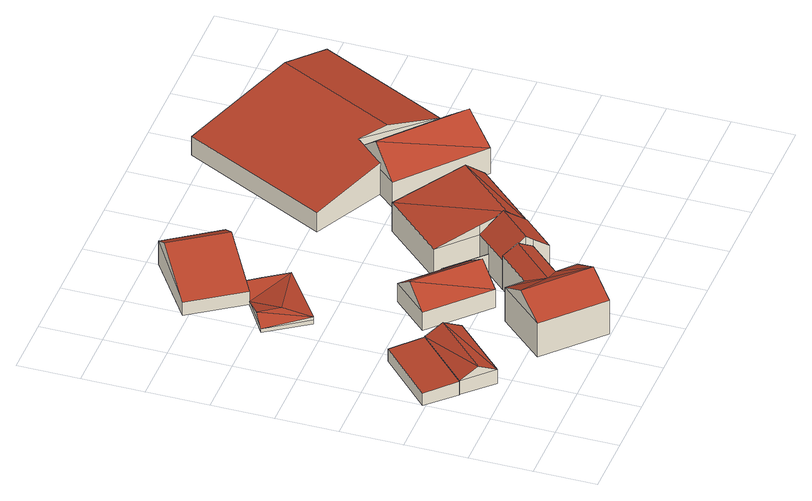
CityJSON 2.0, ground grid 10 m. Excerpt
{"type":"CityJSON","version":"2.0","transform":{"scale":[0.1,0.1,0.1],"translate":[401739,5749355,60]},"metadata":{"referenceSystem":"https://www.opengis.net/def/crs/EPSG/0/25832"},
"CityObjects":{
"building1":{"type":"Building","attributes":{"Gemeindeschluessel":"05515000","Geometrietyp2DReferenz":"3000","function":"51009_1610","roofType":"2100","measuredHeight":2.49},"geometry":[{"type":"Solid","lod":"2","boundaries":[[[[0,1,2,3]],[[4,5,1,0]],[[6,7,5,4]],[[3,2,7,6]],[[4,0,3,6]],[[1,5,7,2]]]],"semantics":{"surfaces":[{"type":"WallSurface"},{"type":"RoofSurface"},{"type":"GroundSurface"}],"values":[[0,0,0,0,1,2]]}}]},
"building2":{"type":"Building","attributes":{"Gemeindeschluessel":"05515000","Geometrietyp2DReferenz":"3000","function":"31001_2700","roofType":"3100","measuredHeight":4.13},"geometry":[{"type":"Solid","lod":"2","boundaries":[[[[8,9,10,11]],[[12,13,9,8]],[[14,15,13,12]],[[11,10,15,14]],[[8,16,12]],[[14,17,11]],[[8,11,17]],[[17,16,8]],[[16,17,14]],[[14,12,16]],[[9,13,15,10]]]],"semantics":{"surfaces":[{"type":"WallSurface"},{"type":"RoofSurface"},{"type":"GroundSurface"}],"values":[[0,0,0,0,0,0,1,1,1,1,2]]}}]},
"building3":{"type":"Building","attributes":{"Gemeindeschluessel":"05515000","Geometrietyp2DReferenz":"3000","function":"31001_1000","roofType":"5000","measuredHeight":8.84},"address":[{"country":"Germany","locality":"Münster","thoroughfareNumber":"23","thoroughfareName":"Rehbaum"}],"geometry":[{"type":"Solid","lod":"2","boundaries":[[[[18,19,20,21]],[[22,23,19,18]],[[24,25,23,22]],[[26,27,25,24]],[[28,29,27,26]],[[30,31,29,28]],[[32,33,31,30]],[[21,20,33,32]],[[34,24,22]],[[34,22,35]],[[35,32,30]],[[36,34,35]],[[35,30,36]],[[30,28,36]],[[36,28,26,34]],[[26,24,34]],[[35,22,18,37]],[[18,21,37]],[[37,21,32,35]],[[19,23,25,27,29,31,33,20]]]],"semantics":{"surfaces":[{"type":"WallSurface"},{"type":"RoofSurface"},{"type":"GroundSurface"}],"values":[[0,0,0,0,0,0,0,0,1,1,1,1,1,0,1,0,1,0,1,2]]}}]},
"building4":{"type":"Building","attributes":{"Gemeindeschluessel":"05515000","Geometrietyp2DReferenz":"3000","function":"51003_1201","roofType":"5000","measuredHeight":1.95},"geometry":[{"type":"Solid","lod":"2","boundaries":[[[[38,39,40,41]],[[42,43,39,38]],[[44,45,43,42]],[[46,47,45,44]],[[48,49,47,46]],[[41,40,49,48]],[[50,42,38]],[[38,51,50]],[[38,41,48]],[[38,48,46]],[[51,38,46]],[[46,52,51]],[[50,51,52]],[[52,44,50]],[[44,52,46]],[[42,50,44]],[[39,43,45,47,49,40]]]],"semantics":{"surfaces":[{"type":"WallSurface"},{"type":"RoofSurface"},{"type":"GroundSurface"}],"values":[[0,0,0,0,0,0,1,1,1,1,1,1,1,1,0,0,2]]}}]},
"building5":{"type":"Building","attributes":{"Gemeindeschluessel":"05515000","Geometrietyp2DReferenz":"3000","function":"31001_2700","roofType":"3100","measuredHeight":6.26},"geometry":[{"type":"Solid","lod":"2","boundaries":[[[[53,54,55,56]],[[57,58,54,53]],[[59,60,58,57]],[[56,55,60,59]],[[53,61,57]],[[59,62,56]],[[56,62,61]],[[61,53,56]],[[62,59,57]],[[57,61,62]],[[54,58,60,55]]]],"semantics":{"surfaces":[{"type":"WallSurface"},{"type":"RoofSurface"},{"type":"GroundSurface"}],"values":[[0,0,0,0,0,0,1,1,1,1,2]]}}]},
"building6":{"type":"Building","attributes":{"Gemeindeschluessel":"05515000","Geometrietyp2DReferenz":"3000","function":"31001_2700","roofType":"3100","measuredHeight":6.35},"geometry":[{"type":"Solid","lod":"2","boundaries":[[[[63,64,65,66]],[[67,68,64,63]],[[69,70,68,67]],[[66,65,70,69]],[[63,71,67]],[[69,72,66]],[[66,72,71,63]],[[67,71,72,69]],[[64,68,70,65]]]],"semantics":{"surfaces":[{"type":"WallSurface"},{"type":"RoofSurface"},{"type":"GroundSurface"}],"values":[[0,0,0,0,0,0,1,1,2]]}}]},
"building7":{"type":"Building","attributes":{"Gemeindeschluessel":"05515000","Geometrietyp2DReferenz":"3000","function":"51009_1610","roofType":"2100","measuredHeight":3.41},"geometry":[{"type":"Solid","lod":"2","boundaries":[[[[73,74,75,76]],[[77,78,74,73]],[[79,80,78,77]],[[81,60,80,79]],[[76,75,60,81]],[[79,77,73,76,81]],[[74,78,80,60,75]]]],"semantics":{"surfaces":[{"type":"WallSurface"},{"type":"RoofSurface"},{"type":"GroundSurface"}],"values":[[0,0,0,0,0,1,2]]}}]},
"building8":{"type":"Building","attributes":{"Gemeindeschluessel":"05515000","Geometrietyp2DReferenz":"3000","function":"31001_1000"},"address":[{"country":"Germany","locality":"Münster","thoroughfareNumber":"25","thoroughfareName":"Rehbaum"}],"children":["building8-1","building8-2"]},
"building8-1":{"type":"BuildingPart","attributes":{"roofType":"3100","measuredHeight":7.89},"parents":["building8"],"geometry":[{"type":"Solid","lod":"2","boundaries":[[[[82,83,84,85]],[[86,87,83,82]],[[88,89,90,91]],[[85,84,89,88]],[[92,93,85]],[[85,88,94,95,96,97,92]],[[86,82,93]],[[93,92,98,86]],[[99,94,88,91]],[[93,82,85]],[[83,87,100,90,89,84]],[[100,101,91,90]],[[87,86,101,100]],[[97,98,92]],[[94,99,95]],[[95,99,91,101,96]],[[96,101,86,98,97]]]],"semantics":{"surfaces":[{"type":"WallSurface"},{"type":"RoofSurface"},{"type":"GroundSurface"},{"type":"ClosureSurface"}],"values":[[0,0,0,0,1,1,1,1,0,0,2,3,3,0,0,3,3]]}}]},
"building8-2":{"type":"BuildingPart","attributes":{"roofType":"3100","measuredHeight":8.36},"parents":["building8"],"geometry":[{"type":"Solid","lod":"2","boundaries":[[[[102,103,104,105]],[[106,107,103,102]],[[108,109,107,106]],[[99,91,90,109,108]],[[110,111,87,86,112]],[[105,104,111,110]],[[95,99,108,106,102,113]],[[105,110,112,98,97,113,102]],[[103,107,109,90,100,87,111,104]],[[95,113,96]],[[90,91,101,100]],[[91,99,95,96,101]],[[86,98,112]],[[96,113,97]],[[101,86,87,100]],[[101,96,97,98,86]]]],"semantics":{"surfaces":[{"type":"WallSurface"},{"type":"RoofSurface"},{"type":"GroundSurface"},{"type":"ClosureSurface"}],"values":[[0,0,0,0,0,0,1,1,2,0,3,3,0,0,3,3]]}}]},
"building9":{"type":"Building","attributes":{"Gemeindeschluessel":"05515000","Geometrietyp2DReferenz":"3000","function":"31001_2700","roofType":"3100","measuredHeight":8.74},"geometry":[{"type":"Solid","lod":"2","boundaries":[[[[114,115,116,117]],[[118,119,115,114]],[[120,121,119,118]],[[117,116,121,120]],[[114,122,118]],[[120,123,117]],[[122,114,117]],[[117,123,122]],[[118,122,123]],[[123,120,118]],[[115,119,121,116]]]],"semantics":{"surfaces":[{"type":"WallSurface"},{"type":"RoofSurface"},{"type":"GroundSurface"}],"values":[[0,0,0,0,0,0,1,1,1,1,2]]}}]},
"building10":{"type":"Building","attributes":{"Gemeindeschluessel":"05515000","Geometrietyp2DReferenz":"3000","function":"31001_2700","roofType":"5000","measuredHeight":6.79},"geometry":[{"type":"Solid","lod":"2","boundaries":[[[[124,125,126,127]],[[128,129,125,124]],[[130,131,129,128]],[[132,133,131,130]],[[134,116,133,132]],[[127,126,116,134]],[[130,135,136,132]],[[136,135,128,124,127,134]],[[132,136,134]],[[128,135,130]],[[125,129,131,133,116,126]]]],"semantics":{"surfaces":[{"type":"WallSurface"},{"type":"RoofSurface"},{"type":"GroundSurface"}],"values":[[0,0,0,0,0,0,1,1,0,0,2]]}}]}
},
"vertices":[
[128,246,27],[128,246,2],[87,289,2],[87,289,24],[42,163,27],[42,163,2],[1,206,24],[1,206,2],
[86,119,28],[86,119,3],[171,203,3],[171,203,28],[42,163,28],[42,163,3],[128,246,28],[128,246,3],[64,141,44],[149,225,44],
[339,150,67],[339,150,6],[302,185,6],[302,185,67],[291,99,67],[291,99,6],[318,74,67],[318,74,6],[249,1,67],[249,1,6],[162,83,67],[162,83,6],[230,156,67],[230,156,6],[254,134,67],[254,134,6],[284,38,95],[255,98,81],[196,120,95],[321,167,81],
[234,488,11],[234,488,4],[208,526,4],[208,526,11],[135,420,11],[135,420,4],[90,486,11],[90,486,4],[148,524,11],[148,524,4],[189,552,11],[189,552,4],[135,420,17],[134,469,23],[112,501,23],
[169,263,39],[169,263,6],[256,180,6],[256,180,39],[224,321,39],[224,321,6],[311,238,39],[311,238,6],[197,292,69],[283,209,69],
[91,608,29],[91,608,5],[148,524,5],[148,524,29],[199,682,47],[199,682,5],[257,598,47],[257,598,5],[171,663,68],[228,579,68],
[297,289,7],[297,289,6],[278,270,6],[278,270,40],[352,237,7],[352,237,6],[333,217,40],[333,217,6],[311,238,40],
[497,278,57],[497,278,5],[385,384,5],[385,384,57],[408,183,57],[408,183,5],[297,289,57],[297,289,5],[352,237,5],[352,237,57],[385,206,84],[473,300,84],[352,237,74],[372,218,80],[380,210,82],[384,206,84],[388,202,80],[352,237,58],[380,210,5],[380,210,57],
[331,158,88],[331,158,5],[339,150,5],[339,150,79],[302,185,58],[302,185,5],[333,217,58],[333,217,5],[359,131,58],[359,131,5],[408,183,58],[380,210,88],
[622,377,50],[622,377,4],[507,477,4],[507,477,50],[566,293,50],[566,293,4],[441,402,50],[441,402,4],[594,335,92],[474,439,92],
[349,488,38],[349,488,4],[466,429,4],[466,429,61],[467,722,38],[467,722,4],[716,597,51],[716,597,4],[611,387,51],[611,387,4],[507,477,64],[639,636,72],[543,445,72]
]}
